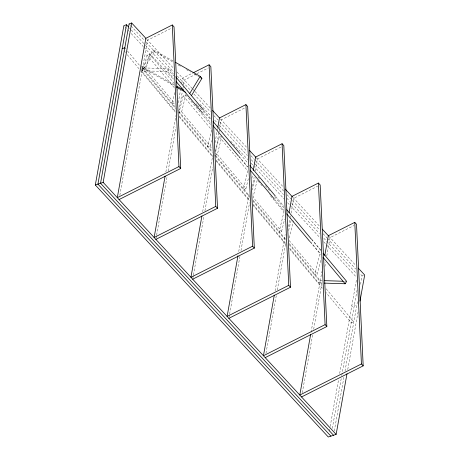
<?xml version="1.0" encoding="UTF-8"?>
<svg xmlns="http://www.w3.org/2000/svg" width="460" height="460" viewBox="0 0 460 460"><rect width="100%" height="100%" fill="white"/><g stroke="black" fill="none" stroke-linecap="round" stroke-linejoin="round"><path stroke-width="0.34" stroke-dasharray="2.3 1.72" d="M119.813 195.333L147.597 40.198L171.511 28.135M165.864 171.913L175.967 115.5M178.238 102.81L180.515 90.114M181.775 83.064L182.66 78.131L192.102 73.364M156.118 237.969L156.498 235.853M156.624 235.152L167.106 176.623M168.118 170.982L175.944 127.265M178.854 111.044L182.263 92.006M182.896 88.481L183.396 85.658M183.523 84.956L184.408 80.017L196.368 73.985M202.676 211.732L212.779 155.319M215.05 142.629L217.074 131.347M217.2 130.64L217.58 128.524M192.93 277.788L193.309 275.672M193.436 274.971L203.918 216.441M204.93 210.801L212.756 167.083M215.659 150.863L218.948 132.532M219.075 131.824L219.575 129.007M219.702 128.3L221.22 119.836L245.134 107.772M238.717 251.562L248.946 194.448M251.85 178.227L252.482 174.702M229.097 316.917L229.477 314.801M229.603 314.094L239.959 256.272M240.971 250.631L249.561 202.682M252.465 186.467L254.104 177.295M255.242 170.953L257.387 158.964L281.301 146.901M275.063 290.875L285.165 234.468M265.949 353.412L276.305 295.59M277.317 289.95L285.775 242.702M288.684 226.487L290.197 218.023M290.323 217.315L290.576 215.907M291.082 213.089L293.733 198.277L317.647 186.214M311.029 332.31L321.908 271.561M302.295 392.725L312.65 334.903M313.662 329.262L321.994 282.722M324.898 266.507L325.657 262.275M326.796 255.927L330.079 237.596L353.993 225.526M329.314 431.353L329.693 429.232M330.199 426.409L338.543 379.81M339.681 373.457L356.466 279.743M332.298 428.381L341.268 378.304M341.774 375.486L357.058 290.162M334.282 431.031L343.988 376.815M345 371.18L357.673 300.42M360.559 284.303L362.066 275.891L360.117 273.78M347.754 369.506L358.236 310.983M147.027 55.027L143.388 70.018L145.998 69.144L149.638 54.154L147.027 55.027L174.208 87.555M174.76 92.615L171.942 104.201L174.553 103.327L145.998 69.144M177.704 90.379L178.198 88.337M183.149 95.784L179.038 112.688L181.648 111.814L185.759 94.909L183.149 95.784L211.249 129.415M211.709 129.967L207.598 146.872L210.208 145.998L211.525 140.587M215.573 151.972L219.259 136.821L220.564 136.384M219.259 136.821L247.819 171.005L243.294 189.6L245.904 188.726L217.344 154.543L221.869 135.947M245.904 188.726L248.417 178.399M252.419 189.986L255.392 177.75M257.18 180.274L253.046 197.271L281.606 231.455L278.996 232.329L283.952 211.933L269.215 194.287M281.606 231.455L284.579 219.219M288.627 230.609L291.289 219.661M289.242 237.946L293.405 220.84M310.345 241.58L320.016 253.155L314.692 275.057L317.302 274.183L320.965 259.13M142.002 71.03L143.365 68.482L142.002 71.03L167.595 71.254L173.575 78.413M167.595 71.254L168.958 68.707L173.472 74.106M172.943 60.921L154.986 50.744L152.967 50.68L141.024 70.282L175.547 111.602M144.515 67.93L154.986 50.744M289.691 248.227L318.688 282.934L320.16 280.514L322.305 280.583M196.995 73.669L208.322 67.954M214.739 155.417L217.344 154.543M362.066 275.891L363.371 275.454M175.179 106.979L142.496 67.867L168.958 68.707M344.477 281.284L346.622 281.353M318.688 282.934L322.264 283.044M152.967 50.68L172.787 61.916M178.359 65.073L180.837 66.476M186.415 69.638L190.75 72.093M194.465 74.204L198.8 76.659M140.783 65.814L174.236 84.778M142.496 67.867L174.087 85.773M146.723 39.255L173.615 68.344M177.025 72.03L192.625 88.906M193.108 89.43L194.574 91.011M195.057 91.54L210.657 108.41M220.346 118.893L247.21 147.953M256.473 157.97L283.279 186.973M293.026 197.512L319.832 226.51M328.768 236.175L355.902 265.529M129.087 23.874L130.548 25.455M131.037 25.984L144.198 40.215M146.148 42.326L173.443 71.852M177.341 76.067L190.498 90.304M193.913 93.995L210.484 111.924M213.894 115.609L217.793 119.83M219.742 121.94L247.037 151.466M250.936 155.681L254.351 159.373M254.834 159.902L283.596 191.009M287.005 194.695L319.66 230.023M323.075 233.714L326.974 237.929M327.457 238.458L355.729 269.037M129.404 27.91L130.864 29.492M131.353 30.021L144.998 44.781M145.487 45.31L173.754 75.888M200.077 104.357L210.312 115.431M214.699 120.175L217.131 122.814M219.081 124.919L247.353 155.503M251.252 159.718L254.662 163.409M255.15 163.938L283.417 194.517M286.833 198.208L289.754 201.371M291.709 203.481L319.487 233.53M323.874 238.274L356.529 273.602M124.844 26.674L127.276 29.308M127.765 29.837L129.231 31.418M131.18 33.528L143.365 46.707M143.848 47.236L174.07 79.925M196 103.649L196.978 104.707M197.466 105.231L211.111 119.997M230.609 141.082L247.67 159.539M251.079 163.225L253.029 165.335M253.517 165.864L284.222 199.082M287.632 202.768L289.582 204.878M290.07 205.407L320.292 238.096M323.702 241.787L326.14 244.421M326.629 244.95L356.356 277.11M311.575 239.05L320.787 250.079M203.883 110.515L211.255 119.33M240.258 154.048L247.63 162.869M275.712 196.483L283.998 206.402M311.627 239.47L320.833 250.493M258.002 176.876L260.308 179.63M265.374 185.696L270.44 191.762M274.585 196.725L284.263 208.299M238.912 156.348L247.664 166.825M203.015 113.649L210.835 123.01M238.895 156.59L247.63 167.055M274.769 199.536L283.969 210.548M310.19 241.931L320.769 254.593M258.158 181.056L262.303 186.018M185.759 94.909L211.094 125.235M149.638 54.154L174.052 83.375M354.436 304.802L355.327 305.865M351.825 305.67L352.716 306.74M181.648 111.814L210.208 145.998M289.202 240.551L317.302 274.183M209.771 146.148L211.991 148.798M215.539 153.042L216.867 154.635M178.859 111.389L211.997 151.052M215.683 155.463L249.74 196.224M252.96 200.083L285.643 239.2M289.323 243.605L320.16 280.514M124.804 47.777L125.729 48.881M127.523 51.031L139.76 65.676M141.392 67.632L175.496 108.451M178.721 112.309L212.359 152.57M215.199 155.969L249.682 197.248M252.908 201.106L285.689 240.344M289.311 244.68L322.517 284.424M326.174 288.805L353.826 321.897L351.216 322.77L325.87 292.433M179.227 116.006L212.83 156.227M216.05 160.08L249.648 200.295M252.873 204.154L285.551 243.265M124.039 50.859L125.419 52.509M127.265 54.717L139.248 69.057M141.088 71.265L175.191 112.079M179.337 117.041L212.974 157.308M216.2 161.167L249.377 200.876M253.063 205.292L285.781 244.45M289.926 249.412L322.644 288.575"/><path stroke-width="0.69" d="M346.995 373.738L336.133 434.378L328.302 437L95.323 184.983L123.866 25.622L126.477 24.748L128.426 26.858M126.477 24.748L97.934 184.109L330.912 436.126M336.133 434.378L103.155 182.361L131.698 23L129.087 23.874L100.544 183.235L333.523 435.252M145.849 38.312L117.306 197.673L178.957 166.572L172.281 24.978L145.849 38.312L131.698 23M165.105 176.145L154.117 237.492L215.769 206.39L209.093 64.797L192.728 73.048M201.917 215.964L190.929 277.311L252.58 246.209L245.904 104.615L219.472 117.95L217.827 127.115M237.958 255.794L227.102 316.434L288.748 285.332L282.072 143.738L255.639 157.073L253.242 170.47M274.304 295.107L263.442 355.752L325.093 324.651L318.418 183.057L291.985 196.391L289.081 212.606M310.649 334.426L299.788 395.065L361.439 363.964L354.763 222.37L328.331 235.704L324.794 255.449M360.002 301.11L364.676 275.017L358.34 268.163M189.715 93.552L200.186 76.366L175.415 62.324M191.429 95.605L201.9 78.413L200.186 76.366M324.409 283.113L345.149 283.774L346.622 281.353L323.138 253.247M119.054 199.565L180.705 168.458L174.03 26.864L172.281 24.978M155.865 239.384L217.517 208.276L210.841 66.683L209.093 64.797M192.677 279.203L254.328 248.095L247.652 106.501L245.904 104.615M228.844 318.326L290.496 287.224L283.82 145.63L282.072 143.738M265.19 357.638L326.841 326.537L320.166 184.943L318.418 183.057M301.536 396.957L363.187 365.855L356.506 224.261L354.763 222.37M122.193 48.651L124.804 47.777M95.323 184.983L103.155 182.361M324.449 280.652L343.045 281.244M200.658 77.711L201.9 78.413M176.715 86.181L183.523 90.045M176.565 87.176L185.857 92.443M212.606 110.521L219.431 117.904M249.648 150.592L255.984 157.446M285.229 189.077L292.537 196.989M322.27 229.149L328.607 236.003M178.957 166.572L180.705 168.458M215.769 206.39L217.517 208.276M252.58 246.209L254.328 248.095M288.748 285.332L290.496 287.224M325.093 324.651L326.841 326.537M361.439 363.964L363.187 365.855M175.726 76.808L203.423 109.963M213.095 121.532L239.798 153.496M249.929 165.623L275.252 195.931M286.764 209.714L311.167 238.918M176.335 81.719L202.555 113.097M213.135 125.764L238.435 156.043M250.389 170.355L274.309 198.984M286.729 213.848L309.729 241.379M323.07 257.347L345.149 283.774"/></g></svg>
